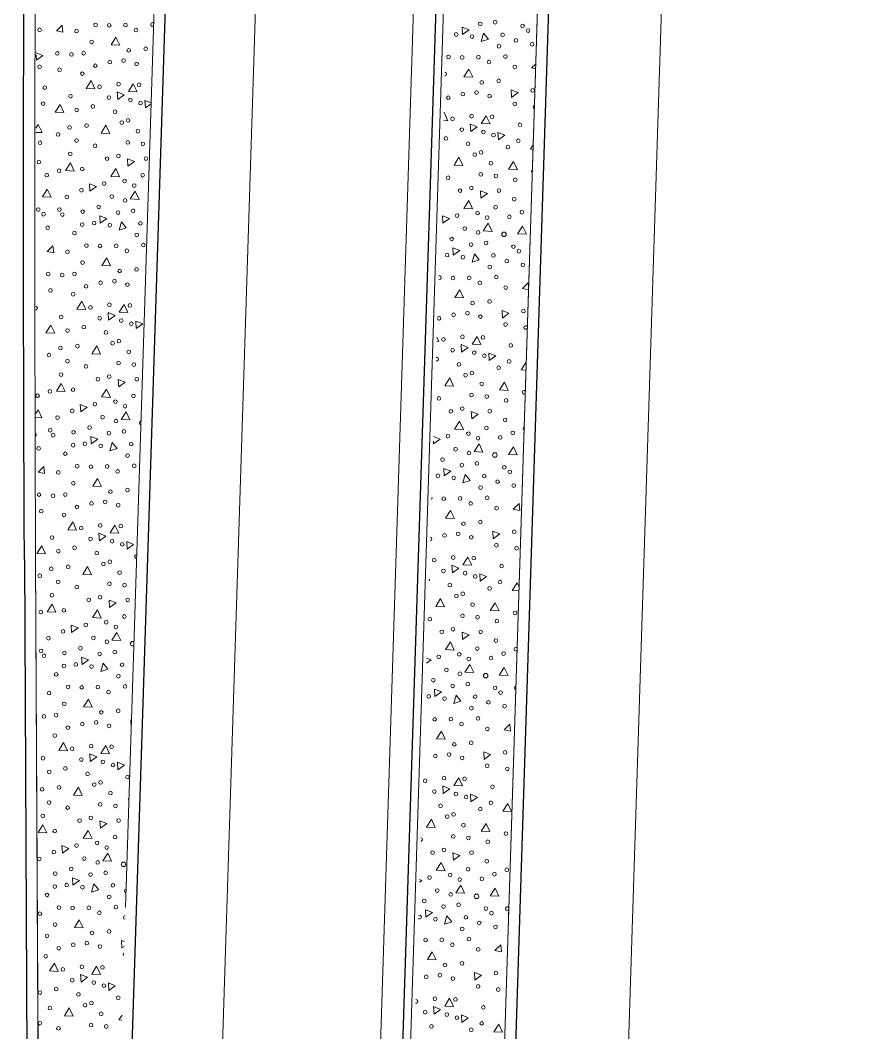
# Model space of a CAD drawing. Extents: x 2536801 to 2538856, y 7112140 to 7131569.
# Drawn here: x 2537881.2 to 2537956.9, y 7121034.2 to 7121124.1 of the extents above; entities that cross this region are included whole.
import ezdxf

# ---------------------------------------------------------------- set-up
doc = ezdxf.new("R2010")
doc.units = 0
doc.header["$LTSCALE"] = 100
doc.header["$MEASUREMENT"] = 0
for name, color, linetype, lineweight in [('D_BOC_RMP', 1, 'Continuous', 13), ('D_CTB_1', 2, 'Continuous', 0), ('D_EOS_ML', 7, 'Continuous', 30), ('D_EOS_RMP', 1, 'Continuous', 30), ('D_EOT_ML', 7, 'Continuous', 13), ('D_EOT_RMP', 1, 'Continuous', 13), ('D_FOC_FR', 3, 'Continuous', 30), ('D_RIPRAP_1', 7, 'Continuous', 0)]:
    doc.layers.add(name, color=color, linetype=linetype, lineweight=lineweight)

msp = doc.modelspace()

# ---------------------------------------------------------------- linework, layer by layer
at = {"layer": 'D_BOC_RMP', "lineweight": 0}
msp.add_line((2537914.082, 7120979.3), (2537923.413, 7121272.16), dxfattribs=at)
at = {"layer": 'D_CTB_1', "linetype": 'Continuous', "lineweight": 0, "ltscale": 0.025}
for p, q in [((2537920.347, 7120914.244), (2537935.634, 7121394.044)), ((2537890.505, 7121045.304), (2537893.69, 7121145.254)), ((2537882.538, 7121076.199), (2537885.319, 7120517.134))]:
    msp.add_line(p, q, dxfattribs=at)
at = {"layer": 'D_CTB_1', "linetype": 'Continuous', "lineweight": 0, "ltscale": 0.025, "extrusion": (0, 0, -1)}
msp.add_arc((-2543855.464, 7121105.905), 5973, 359.7150437, 0.3808406, dxfattribs=at)
at = {"layer": 'D_EOS_ML'}
msp.add_line((2537921.346, 7120914.212), (2537954.945, 7121968.721), dxfattribs=at)
at = {"layer": 'D_EOS_RMP'}
for p, q in [((2537889.428, 7120980.088), (2537898.759, 7121272.945)), ((2537913.416, 7120979.321), (2537922.747, 7121272.181))]:
    msp.add_line(p, q, dxfattribs=at)
at = {"layer": 'D_EOT_ML'}
msp.add_line((2537920.565, 7120575.677), (2538034.73, 7124158.818), dxfattribs=at)
at = {"layer": 'D_EOT_RMP'}
for p, q in [((2537897.424, 7120979.833), (2537906.755, 7121272.69)), ((2537911.417, 7120979.387), (2537920.748, 7121272.245))]:
    msp.add_line(p, q, dxfattribs=at)
at = {"layer": 'D_FOC_FR'}
msp.add_line((2537881.538, 7121076.194), (2537884.538, 7120472.929), dxfattribs=at)
at = {"layer": 'D_FOC_FR', "extrusion": (0, 0, -1)}
msp.add_arc((-2543855.464, 7121105.905), 5974, 359.7150437, 1.8249276, dxfattribs=at)
at = {"layer": 'D_RIPRAP_1', "color": 7, "linetype": 'Continuous', "lineweight": 0}
for p, q in [((2537884.374, 7121123.13), (2537884.891, 7121123.627)), ((2537884.953, 7121122.998), (2537884.374, 7121123.13)), ((2537884.891, 7121123.627), (2537884.953, 7121122.998)), ((2537926.538, 7121119.837), (2537926.909, 7121120.194)), ((2537926.895, 7121119.756), (2537926.538, 7121119.837)), ((2537883.561, 7121103.545), (2537884.078, 7121104.042)), ((2537884.14, 7121103.412), (2537883.561, 7121103.545)), ((2537884.078, 7121104.042), (2537884.14, 7121103.412)), ((2537925.725, 7121100.252), (2537926.242, 7121100.749)), ((2537926.242, 7121100.749), (2537926.278, 7121100.387)), ((2537926.269, 7121100.128), (2537925.725, 7121100.252)), ((2537882.748, 7121083.959), (2537883.265, 7121084.456)), ((2537883.265, 7121084.456), (2537883.327, 7121083.827)), ((2537883.327, 7121083.827), (2537882.748, 7121083.959)), ((2537924.912, 7121080.667), (2537925.429, 7121081.164)), ((2537925.429, 7121081.164), (2537925.491, 7121080.535)), ((2537925.491, 7121080.535), (2537924.912, 7121080.667)), ((2537924.099, 7121061.082), (2537924.616, 7121061.579)), ((2537924.678, 7121060.95), (2537924.099, 7121061.082)), ((2537924.616, 7121061.579), (2537924.678, 7121060.95)), ((2537923.286, 7121041.497), (2537923.803, 7121041.994)), ((2537923.865, 7121041.365), (2537923.286, 7121041.497)), ((2537923.803, 7121041.994), (2537923.865, 7121041.365))]:
    msp.add_line(p, q, dxfattribs=at)
at = {"layer": 'D_RIPRAP_1', "color": 7, "lineweight": 0, "flags": 128}
for points in [[(2537913.768, 7120914.454), (2537920.347, 7120914.244), (2537932.802, 7121305.169), (2537924.436, 7121305.251)], [(2537882.538, 7121076.199), (2537885.324, 7120517.134), (2537895.68, 7120516.872), (2537896.118, 7120530.638)]]:
    msp.add_lwpolyline(points, dxfattribs=at)
at = {"layer": 'D_RIPRAP_1', "color": 7, "linetype": 'Continuous', "lineweight": 0, "flags": 128}
for points in [[(2537920.406, 7121122.78), (2537920.37, 7121123.45), (2537920.987, 7121123.209)], [(2537890.001, 7121121.835), (2537889.224, 7121121.867), (2537889.663, 7121122.562)], [(2537922.712, 7121122.372), (2537922.076, 7121122.16), (2537922.281, 7121122.909)], [(2537921.318, 7121118.993), (2537920.541, 7121119.025), (2537920.98, 7121119.72)], [(2537887.797, 7121117.979), (2537887.02, 7121118.012), (2537887.459, 7121118.706)], [(2537891.539, 7121117.7), (2537890.762, 7121117.732), (2537891.201, 7121118.427)], [(2537924.765, 7121117.211), (2537924.729, 7121117.881), (2537925.345, 7121117.639)], [(2537889.817, 7121117.021), (2537889.781, 7121117.691), (2537890.398, 7121117.449)], [(2537885.045, 7121115.864), (2537884.268, 7121115.896), (2537884.707, 7121116.59)], [(2537922.856, 7121114.858), (2537922.079, 7121114.89), (2537922.518, 7121115.584)], [(2537889.116, 7121114.009), (2537888.338, 7121114.041), (2537888.778, 7121114.736)], [(2537921.134, 7121114.179), (2537921.098, 7121114.849), (2537921.715, 7121114.607)], [(2537923.594, 7121113.436), (2537923.557, 7121114.106), (2537924.174, 7121113.864)], [(2537890.722, 7121111.094), (2537890.686, 7121111.764), (2537891.303, 7121111.522)], [(2537920.433, 7121111.167), (2537919.656, 7121111.199), (2537920.095, 7121111.894)], [(2537925.278, 7121110.794), (2537924.5, 7121110.826), (2537924.939, 7121111.521)], [(2537885.965, 7121110.677), (2537885.188, 7121110.709), (2537885.627, 7121111.404)], [(2537889.979, 7121110.172), (2537889.202, 7121110.204), (2537889.641, 7121110.899)], [(2537883.913, 7121108.35), (2537883.135, 7121108.382), (2537883.574, 7121109.077)], [(2537887.346, 7121108.88), (2537887.309, 7121109.55), (2537887.926, 7121109.308)], [(2537891.712, 7121108.162), (2537890.934, 7121108.195), (2537891.373, 7121108.889)], [(2537922.039, 7121108.252), (2537922.003, 7121108.922), (2537922.62, 7121108.68)], [(2537921.296, 7121107.33), (2537920.519, 7121107.362), (2537920.958, 7121108.057)], [(2537888.276, 7121106.037), (2537888.24, 7121106.707), (2537888.857, 7121106.465)], [(2537890.582, 7121105.629), (2537889.946, 7121105.417), (2537890.151, 7121106.165)], [(2537918.663, 7121106.038), (2537918.626, 7121106.708), (2537919.243, 7121106.466)], [(2537923.029, 7121105.32), (2537922.251, 7121105.353), (2537922.69, 7121106.047)], [(2537926.076, 7121105.058), (2537925.299, 7121105.09), (2537925.738, 7121105.785)], [(2537919.594, 7121103.195), (2537919.557, 7121103.865), (2537920.174, 7121103.623)], [(2537921.899, 7121102.787), (2537921.263, 7121102.575), (2537921.468, 7121103.323)], [(2537889.188, 7121102.25), (2537888.411, 7121102.282), (2537888.85, 7121102.977)], [(2537920.505, 7121099.408), (2537919.728, 7121099.44), (2537920.167, 7121100.135)], [(2537886.984, 7121098.394), (2537886.207, 7121098.426), (2537886.646, 7121099.121)], [(2537890.726, 7121098.115), (2537889.949, 7121098.147), (2537890.388, 7121098.841)], [(2537889.004, 7121097.436), (2537888.968, 7121098.106), (2537889.585, 7121097.864)], [(2537923.952, 7121097.626), (2537923.916, 7121098.296), (2537924.533, 7121098.054)], [(2537891.464, 7121096.693), (2537891.427, 7121097.363), (2537892.044, 7121097.121)], [(2537884.232, 7121096.278), (2537883.455, 7121096.311), (2537883.894, 7121097.005)], [(2537920.321, 7121094.594), (2537920.285, 7121095.264), (2537920.902, 7121095.022)], [(2537922.043, 7121095.273), (2537921.266, 7121095.305), (2537921.705, 7121095.999)], [(2537888.303, 7121094.424), (2537887.526, 7121094.456), (2537887.965, 7121095.151)], [(2537922.781, 7121093.851), (2537922.745, 7121094.521), (2537923.361, 7121094.279)], [(2537885.152, 7121091.092), (2537884.375, 7121091.124), (2537884.814, 7121091.818)], [(2537889.909, 7121091.509), (2537889.873, 7121092.179), (2537890.49, 7121091.937)], [(2537919.62, 7121091.582), (2537918.843, 7121091.614), (2537919.282, 7121092.309)], [(2537924.465, 7121091.209), (2537923.687, 7121091.241), (2537924.127, 7121091.935)], [(2537889.167, 7121090.587), (2537888.389, 7121090.619), (2537888.828, 7121091.314)], [(2537886.533, 7121089.295), (2537886.496, 7121089.965), (2537887.113, 7121089.723)], [(2537890.899, 7121088.577), (2537890.121, 7121088.61), (2537890.561, 7121089.304)], [(2537921.226, 7121088.667), (2537921.19, 7121089.337), (2537921.807, 7121089.095)], [(2537920.484, 7121087.745), (2537919.706, 7121087.777), (2537920.145, 7121088.472)], [(2537887.464, 7121086.452), (2537887.427, 7121087.122), (2537888.044, 7121086.88)], [(2537889.769, 7121086.044), (2537889.133, 7121085.832), (2537889.339, 7121086.58)], [(2537922.216, 7121085.735), (2537921.438, 7121085.768), (2537921.878, 7121086.462)], [(2537925.263, 7121085.473), (2537924.486, 7121085.505), (2537924.925, 7121086.199)], [(2537918.781, 7121083.61), (2537918.744, 7121084.28), (2537919.361, 7121084.038)], [(2537921.086, 7121083.202), (2537920.45, 7121082.99), (2537920.656, 7121083.738)], [(2537888.375, 7121082.665), (2537887.598, 7121082.697), (2537888.037, 7121083.392)], [(2537919.692, 7121079.823), (2537918.915, 7121079.855), (2537919.354, 7121080.55)], [(2537886.172, 7121078.809), (2537885.394, 7121078.841), (2537885.833, 7121079.536)], [(2537889.913, 7121078.53), (2537889.136, 7121078.562), (2537889.575, 7121079.256)], [(2537888.191, 7121077.85), (2537888.155, 7121078.52), (2537888.772, 7121078.279)], [(2537923.139, 7121078.04), (2537923.103, 7121078.71), (2537923.72, 7121078.469)], [(2537883.419, 7121076.693), (2537882.642, 7121076.726), (2537883.081, 7121077.42)], [(2537890.651, 7121077.108), (2537890.615, 7121077.778), (2537891.231, 7121077.536)], [(2537921.23, 7121075.688), (2537920.453, 7121075.72), (2537920.892, 7121076.414)], [(2537887.49, 7121074.839), (2537886.713, 7121074.871), (2537887.152, 7121075.566)], [(2537919.509, 7121075.008), (2537919.472, 7121075.678), (2537920.089, 7121075.437)], [(2537921.968, 7121074.266), (2537921.932, 7121074.936), (2537922.548, 7121074.694)], [(2537884.339, 7121071.507), (2537883.562, 7121071.539), (2537884.001, 7121072.233)], [(2537889.096, 7121071.924), (2537889.06, 7121072.594), (2537889.677, 7121072.352)], [(2537918.807, 7121071.997), (2537918.03, 7121072.029), (2537918.469, 7121072.724)], [(2537923.652, 7121071.624), (2537922.874, 7121071.656), (2537923.314, 7121072.35)], [(2537888.354, 7121071.002), (2537887.576, 7121071.034), (2537888.015, 7121071.728)], [(2537885.72, 7121069.71), (2537885.684, 7121070.38), (2537886.3, 7121070.138)], [(2537890.086, 7121068.992), (2537889.308, 7121069.024), (2537889.748, 7121069.719)], [(2537920.414, 7121069.082), (2537920.377, 7121069.752), (2537920.994, 7121069.51)], [(2537919.671, 7121068.16), (2537918.893, 7121068.192), (2537919.333, 7121068.886)], [(2537886.651, 7121066.867), (2537886.614, 7121067.537), (2537887.231, 7121067.295)], [(2537888.956, 7121066.459), (2537888.32, 7121066.247), (2537888.526, 7121066.995)], [(2537921.403, 7121066.15), (2537920.626, 7121066.182), (2537921.065, 7121066.877)], [(2537924.451, 7121065.888), (2537923.673, 7121065.92), (2537924.112, 7121066.614)], [(2537917.968, 7121064.025), (2537917.932, 7121064.695), (2537918.548, 7121064.453)], [(2537887.562, 7121063.08), (2537886.785, 7121063.112), (2537887.224, 7121063.806)], [(2537920.273, 7121063.617), (2537919.638, 7121063.405), (2537919.843, 7121064.153)], [(2537918.88, 7121060.238), (2537918.102, 7121060.27), (2537918.541, 7121060.964)], [(2537885.359, 7121059.224), (2537884.581, 7121059.256), (2537885.02, 7121059.951)], [(2537889.1, 7121058.944), (2537888.323, 7121058.977), (2537888.762, 7121059.671)], [(2537887.379, 7121058.265), (2537887.342, 7121058.935), (2537887.959, 7121058.694)], [(2537922.327, 7121058.455), (2537922.29, 7121059.125), (2537922.907, 7121058.884)], [(2537889.838, 7121057.523), (2537889.802, 7121058.193), (2537890.418, 7121057.951)], [(2537920.417, 7121056.102), (2537919.64, 7121056.135), (2537920.079, 7121056.829)], [(2537886.677, 7121055.254), (2537885.9, 7121055.286), (2537886.339, 7121055.98)], [(2537918.696, 7121055.423), (2537918.659, 7121056.093), (2537919.276, 7121055.852)], [(2537921.155, 7121054.681), (2537921.119, 7121055.351), (2537921.735, 7121055.109)], [(2537924.77, 7121053.816), (2537923.993, 7121053.848), (2537924.432, 7121054.543)], [(2537888.284, 7121052.339), (2537888.247, 7121053.009), (2537888.864, 7121052.767)], [(2537917.994, 7121052.412), (2537917.217, 7121052.444), (2537917.656, 7121053.138)], [(2537883.526, 7121051.922), (2537882.749, 7121051.954), (2537883.188, 7121052.648)], [(2537887.541, 7121051.417), (2537886.763, 7121051.449), (2537887.203, 7121052.143)], [(2537922.839, 7121052.039), (2537922.062, 7121052.071), (2537922.501, 7121052.765)], [(2537884.907, 7121050.125), (2537884.871, 7121050.795), (2537885.487, 7121050.553)], [(2537889.273, 7121049.407), (2537888.496, 7121049.439), (2537888.935, 7121050.134)], [(2537919.601, 7121049.497), (2537919.564, 7121050.167), (2537920.181, 7121049.925)], [(2537918.858, 7121048.575), (2537918.08, 7121048.607), (2537918.52, 7121049.301)], [(2537885.838, 7121047.282), (2537885.802, 7121047.952), (2537886.418, 7121047.71)], [(2537888.143, 7121046.874), (2537887.508, 7121046.662), (2537887.713, 7121047.41)], [(2537920.59, 7121046.565), (2537919.813, 7121046.597), (2537920.252, 7121047.292)], [(2537923.638, 7121046.302), (2537922.86, 7121046.335), (2537923.3, 7121047.029)], [(2537917.155, 7121044.44), (2537917.119, 7121045.11), (2537917.735, 7121044.868)], [(2537886.75, 7121043.495), (2537885.972, 7121043.527), (2537886.411, 7121044.221)], [(2537919.46, 7121044.032), (2537918.825, 7121043.82), (2537919.03, 7121044.568)], [(2537918.067, 7121040.653), (2537917.289, 7121040.685), (2537917.728, 7121041.379)], [(2537884.546, 7121039.639), (2537883.768, 7121039.671), (2537884.208, 7121040.365)], [(2537888.287, 7121039.359), (2537887.51, 7121039.392), (2537887.949, 7121040.086)], [(2537921.514, 7121038.87), (2537921.477, 7121039.54), (2537922.094, 7121039.298)], [(2537886.566, 7121038.68), (2537886.529, 7121039.35), (2537887.146, 7121039.108)], [(2537889.025, 7121037.937), (2537888.989, 7121038.608), (2537889.605, 7121038.366)], [(2537919.604, 7121036.517), (2537918.827, 7121036.55), (2537919.266, 7121037.244)], [(2537885.864, 7121035.669), (2537885.087, 7121035.701), (2537885.526, 7121036.395)], [(2537917.883, 7121035.838), (2537917.847, 7121036.508), (2537918.463, 7121036.266)], [(2537920.342, 7121035.095), (2537920.306, 7121035.766), (2537920.922, 7121035.524)], [(2537923.957, 7121034.231), (2537923.18, 7121034.263), (2537923.619, 7121034.957)]]:
    msp.add_lwpolyline(points, close=True, dxfattribs=at)
for points in [[(2537882.575, 7121121.169), (2537883.182, 7121120.931), (2537882.601, 7121120.503), (2537882.575, 7121120.993)], [(2537892.778, 7121116.648), (2537892.277, 7121116.278), (2537892.24, 7121116.948), (2537892.781, 7121116.736)], [(2537918.766, 7121115.848), (2537918.776, 7121115.864), (2537919.114, 7121115.137), (2537918.744, 7121115.153)], [(2537882.569, 7121114.487), (2537882.776, 7121114.813), (2537883.114, 7121114.086), (2537882.569, 7121114.109)], [(2537926.666, 7121112.594), (2537926.432, 7121112.604), (2537926.679, 7121112.995)], [(2537918.131, 7121095.918), (2537918.301, 7121095.552), (2537918.12, 7121095.56)], [(2537926.042, 7121093.001), (2537925.619, 7121093.018), (2537926.058, 7121093.713), (2537926.064, 7121093.699)], [(2537882.548, 7121089.153), (2537882.762, 7121089.492), (2537883.1, 7121088.765), (2537882.547, 7121088.788)], [(2537917.85, 7121087.109), (2537918.43, 7121086.881), (2537917.85, 7121086.453), (2537917.837, 7121086.689)], [(2537925.418, 7121073.408), (2537924.806, 7121073.433), (2537925.245, 7121074.128), (2537925.428, 7121073.734)], [(2537917.224, 7121067.45), (2537917.617, 7121067.296), (2537917.21, 7121066.995)], [(2537891.015, 7121061.301), (2537891.009, 7121061.297), (2537890.973, 7121061.967), (2537891.035, 7121061.943)], [(2537890.811, 7121054.91), (2537890.744, 7121054.913), (2537890.815, 7121055.024)], [(2537916.598, 7121047.792), (2537916.804, 7121047.711), (2537916.59, 7121047.553)], [(2537890.395, 7121041.859), (2537890.197, 7121041.712), (2537890.16, 7121042.382), (2537890.409, 7121042.285)], [(2537890.187, 7121035.317), (2537889.932, 7121035.328), (2537890.201, 7121035.754)]]:
    msp.add_lwpolyline(points, dxfattribs=at)
at = {"layer": 'D_RIPRAP_1', "color": 7, "linetype": 'Continuous', "lineweight": 0}
for centre, radius in [((2537923.317, 7121123.886), 0.163), ((2537882.888, 7121123.211), 0.163), ((2537886.166, 7121123.097), 0.163), ((2537887.854, 7121123.642), 0.163), ((2537889.062, 7121123.604), 0.163), ((2537890.504, 7121123.622), 0.163), ((2537891.442, 7121123.181), 0.163), ((2537921.977, 7121123.732), 0.163), ((2537925.743, 7121123.548), 0.163), ((2537926.222, 7121123.139), 0.163), ((2537887.509, 7121122.135), 0.163), ((2537919.857, 7121122.793), 0.163), ((2537921.254, 7121122.605), 0.163), ((2537923.961, 7121122.773), 0.163), ((2537925.149, 7121122.271), 0.163), ((2537886.797, 7121121.129), 0.163), ((2537890.803, 7121121.386), 0.163), ((2537892.302, 7121121.525), 0.163), ((2537923.638, 7121121.749), 0.163), ((2537926.582, 7121121.929), 0.163), ((2537884.465, 7121121.116), 0.163), ((2537885.714, 7121121.022), 0.163), ((2537889.12, 7121120.34), 0.163), ((2537890.337, 7121120.482), 0.163), ((2537919.171, 7121120.8), 0.163), ((2537920.379, 7121120.762), 0.163), ((2537921.821, 7121120.78), 0.163), ((2537922.759, 7121120.339), 0.163), ((2537924.223, 7121120.84), 0.163), ((2537882.882, 7121119.929), 0.163), ((2537884.664, 7121119.661), 0.163), ((2537887.832, 7121120.026), 0.163), ((2537891.49, 7121120.176), 0.163), ((2537925.052, 7121119.919), 0.163), ((2537886.68, 7121119.319), 0.163), ((2537922.12, 7121118.544), 0.163), ((2537923.619, 7121118.683), 0.163), ((2537883.345, 7121118.074), 0.163), ((2537888.209, 7121118.152), 0.163), ((2537889.894, 7121118.385), 0.163), ((2537891.715, 7121118.331), 0.163), ((2537921.654, 7121117.64), 0.163), ((2537926.628, 7121117.824), 0.163), ((2537883.198, 7121116.655), 0.163), ((2537885.624, 7121117.311), 0.163), ((2537889.032, 7121117.191), 0.163), ((2537890.947, 7121116.982), 0.163), ((2537891.842, 7121116.708), 0.163), ((2537919.149, 7121117.184), 0.163), ((2537920.437, 7121117.498), 0.163), ((2537922.807, 7121117.334), 0.163), ((2537925.046, 7121116.637), 0.163), ((2537886.178, 7121116.101), 0.163), ((2537887.618, 7121116.405), 0.163), ((2537889.584, 7121115.935), 0.163), ((2537890.179, 7121114.976), 0.163), ((2537890.739, 7121115.167), 0.163), ((2537919.526, 7121115.31), 0.163), ((2537921.211, 7121115.543), 0.163), ((2537923.032, 7121115.489), 0.163), ((2537885.553, 7121114.547), 0.163), ((2537887.057, 7121114.715), 0.163), ((2537891.608, 7121114.21), 0.163), ((2537920.349, 7121114.349), 0.163), ((2537922.264, 7121114.14), 0.163), ((2537925.509, 7121114.782), 0.163), ((2537882.926, 7121113.189), 0.163), ((2537884.534, 7121113.921), 0.163), ((2537886.173, 7121113.379), 0.163), ((2537890.712, 7121113.21), 0.163), ((2537892.058, 7121113.084), 0.163), ((2537918.935, 7121113.563), 0.163), ((2537920.901, 7121113.093), 0.163), ((2537923.159, 7121113.866), 0.163), ((2537925.362, 7121113.363), 0.163), ((2537885.605, 7121112.191), 0.163), ((2537887.818, 7121112.92), 0.163), ((2537922.056, 7121112.325), 0.163), ((2537924.432, 7121112.797), 0.163), ((2537882.833, 7121111.466), 0.163), ((2537888.873, 7121111.775), 0.163), ((2537889.878, 7121112.02), 0.163), ((2537892.328, 7121111.782), 0.163), ((2537921.496, 7121112.134), 0.163), ((2537922.925, 7121111.368), 0.163), ((2537884.615, 7121110.699), 0.163), ((2537886.675, 7121110.852), 0.163), ((2537922.029, 7121110.368), 0.163), ((2537883.52, 7121110.312), 0.163), ((2537888.607, 7121109.56), 0.163), ((2537890.428, 7121109.791), 0.163), ((2537892.031, 7121110.305), 0.163), ((2537919.135, 7121110.078), 0.163), ((2537923.375, 7121110.242), 0.163), ((2537925.09, 7121109.897), 0.163), ((2537886.597, 7121108.975), 0.163), ((2537891.28, 7121109.385), 0.163), ((2537920.19, 7121108.933), 0.163), ((2537921.195, 7121109.178), 0.163), ((2537923.645, 7121108.94), 0.163), ((2537885.297, 7121108.381), 0.163), ((2537889.294, 7121108.409), 0.163), ((2537890.48, 7121108.063), 0.163), ((2537924.997, 7121108.173), 0.163), ((2537882.766, 7121107.255), 0.163), ((2537883.246, 7121106.846), 0.163), ((2537884.65, 7121107.257), 0.163), ((2537884.908, 7121106.815), 0.163), ((2537886.712, 7121107.069), 0.163), ((2537888.132, 7121107.486), 0.163), ((2537889.847, 7121106.989), 0.163), ((2537891.187, 7121107.143), 0.163), ((2537921.745, 7121106.949), 0.163), ((2537923.348, 7121107.463), 0.163), ((2537925.683, 7121107.02), 0.163), ((2537886.674, 7121105.921), 0.163), ((2537887.727, 7121106.05), 0.163), ((2537889.124, 7121105.862), 0.163), ((2537891.831, 7121106.03), 0.163), ((2537919.924, 7121106.718), 0.163), ((2537922.597, 7121106.543), 0.163), ((2537924.564, 7121106.614), 0.163), ((2537883.606, 7121105.636), 0.163), ((2537885.985, 7121105.171), 0.163), ((2537891.508, 7121105.006), 0.163), ((2537920.611, 7121105.567), 0.163), ((2537921.797, 7121105.221), 0.163), ((2537924.089, 7121105.056), 0.199), ((2537887.041, 7121104.057), 0.163), ((2537892.093, 7121104.097), 0.163), ((2537919.45, 7121104.644), 0.163), ((2537921.164, 7121104.147), 0.163), ((2537922.504, 7121104.301), 0.163), ((2537885.353, 7121103.512), 0.163), ((2537888.249, 7121104.019), 0.163), ((2537889.691, 7121104.037), 0.163), ((2537890.629, 7121103.595), 0.163), ((2537919.044, 7121103.208), 0.163), ((2537923.148, 7121103.188), 0.163), ((2537924.93, 7121103.962), 0.163), ((2537925.409, 7121103.554), 0.163), ((2537886.696, 7121102.55), 0.163), ((2537920.441, 7121103.02), 0.163), ((2537924.337, 7121102.686), 0.163), ((2537925.77, 7121102.344), 0.163), ((2537883.652, 7121101.531), 0.163), ((2537884.901, 7121101.437), 0.163), ((2537885.984, 7121101.544), 0.163), ((2537889.99, 7121101.8), 0.163), ((2537891.489, 7121101.94), 0.163), ((2537922.826, 7121102.164), 0.163), ((2537888.307, 7121100.755), 0.163), ((2537889.524, 7121100.897), 0.163), ((2537890.677, 7121100.591), 0.163), ((2537919.566, 7121101.177), 0.163), ((2537921.008, 7121101.195), 0.163), ((2537921.946, 7121100.753), 0.163), ((2537923.41, 7121101.255), 0.163), ((2537883.851, 7121100.075), 0.163), ((2537885.867, 7121099.734), 0.163), ((2537887.019, 7121100.44), 0.163), ((2537924.239, 7121100.334), 0.163), ((2537889.081, 7121098.8), 0.163), ((2537890.902, 7121098.746), 0.163), ((2537921.307, 7121098.958), 0.163), ((2537922.806, 7121099.098), 0.163), ((2537887.396, 7121098.567), 0.163), ((2537919.625, 7121097.913), 0.163), ((2537920.841, 7121098.055), 0.163), ((2537925.815, 7121098.239), 0.163), ((2537884.811, 7121097.726), 0.163), ((2537888.219, 7121097.606), 0.163), ((2537890.134, 7121097.397), 0.163), ((2537891.029, 7121097.123), 0.163), ((2537921.994, 7121097.749), 0.163), ((2537924.233, 7121097.051), 0.163), ((2537885.365, 7121096.516), 0.163), ((2537886.805, 7121096.82), 0.163), ((2537888.771, 7121096.35), 0.163), ((2537886.244, 7121095.13), 0.163), ((2537889.366, 7121095.391), 0.163), ((2537889.926, 7121095.582), 0.163), ((2537918.713, 7121095.725), 0.163), ((2537920.398, 7121095.958), 0.163), ((2537922.219, 7121095.904), 0.163), ((2537924.696, 7121095.197), 0.163), ((2537883.721, 7121094.336), 0.163), ((2537884.74, 7121094.962), 0.163), ((2537890.795, 7121094.625), 0.163), ((2537919.536, 7121094.764), 0.163), ((2537921.451, 7121094.555), 0.163), ((2537922.346, 7121094.281), 0.163), ((2537885.36, 7121093.794), 0.163), ((2537887.005, 7121093.335), 0.163), ((2537889.899, 7121093.625), 0.163), ((2537891.245, 7121093.499), 0.163), ((2537920.088, 7121093.508), 0.163), ((2537924.549, 7121093.777), 0.163), ((2537884.792, 7121092.606), 0.163), ((2537889.065, 7121092.435), 0.163), ((2537920.683, 7121092.549), 0.163), ((2537921.243, 7121092.74), 0.163), ((2537923.619, 7121093.212), 0.163), ((2537888.06, 7121092.19), 0.163), ((2537891.515, 7121092.197), 0.163), ((2537922.112, 7121091.783), 0.163), ((2537883.802, 7121091.114), 0.163), ((2537885.862, 7121091.267), 0.163), ((2537891.218, 7121090.72), 0.163), ((2537921.216, 7121090.783), 0.163), ((2537922.562, 7121090.657), 0.163), ((2537887.794, 7121089.975), 0.163), ((2537889.615, 7121090.206), 0.163), ((2537890.467, 7121089.8), 0.163), ((2537918.322, 7121090.493), 0.163), ((2537924.277, 7121090.312), 0.163), ((2537884.484, 7121088.796), 0.163), ((2537885.784, 7121089.39), 0.163), ((2537888.481, 7121088.824), 0.163), ((2537919.377, 7121089.348), 0.163), ((2537920.382, 7121089.593), 0.163), ((2537922.832, 7121089.355), 0.163), ((2537887.32, 7121087.901), 0.163), ((2537889.668, 7121088.478), 0.163), ((2537922.535, 7121087.878), 0.163), ((2537924.184, 7121088.588), 0.163), ((2537883.837, 7121087.671), 0.163), ((2537884.095, 7121087.23), 0.163), ((2537885.899, 7121087.484), 0.163), ((2537889.034, 7121087.404), 0.163), ((2537890.374, 7121087.558), 0.163), ((2537919.111, 7121087.133), 0.163), ((2537920.932, 7121087.364), 0.163), ((2537923.751, 7121087.029), 0.163), ((2537924.871, 7121087.435), 0.163), ((2537885.861, 7121086.336), 0.163), ((2537886.914, 7121086.465), 0.163), ((2537888.311, 7121086.277), 0.163), ((2537891.018, 7121086.445), 0.163), ((2537921.784, 7121086.958), 0.163), ((2537882.793, 7121086.051), 0.163), ((2537885.172, 7121085.586), 0.163), ((2537890.696, 7121085.421), 0.163), ((2537919.798, 7121085.982), 0.163), ((2537920.985, 7121085.636), 0.163), ((2537923.276, 7121085.471), 0.199), ((2537886.228, 7121084.472), 0.163), ((2537887.436, 7121084.433), 0.163), ((2537888.878, 7121084.452), 0.163), ((2537891.28, 7121084.512), 0.163), ((2537918.637, 7121085.059), 0.163), ((2537920.351, 7121084.562), 0.163), ((2537921.691, 7121084.716), 0.163), ((2537924.117, 7121084.377), 0.163), ((2537884.54, 7121083.927), 0.163), ((2537889.816, 7121084.01), 0.163), ((2537918.231, 7121083.623), 0.163), ((2537919.628, 7121083.435), 0.163), ((2537922.335, 7121083.603), 0.163), ((2537924.597, 7121083.969), 0.163), ((2537885.884, 7121082.965), 0.163), ((2537922.013, 7121082.579), 0.163), ((2537923.524, 7121083.101), 0.163), ((2537924.957, 7121082.759), 0.163), ((2537882.839, 7121081.946), 0.163), ((2537884.088, 7121081.852), 0.163), ((2537885.171, 7121081.959), 0.163), ((2537889.177, 7121082.215), 0.163), ((2537890.676, 7121082.355), 0.163), ((2537918.753, 7121081.591), 0.163), ((2537920.195, 7121081.61), 0.163), ((2537922.597, 7121081.67), 0.163), ((2537886.206, 7121080.855), 0.163), ((2537887.495, 7121081.17), 0.163), ((2537888.711, 7121081.312), 0.163), ((2537889.864, 7121081.006), 0.163), ((2537921.133, 7121081.168), 0.163), ((2537923.426, 7121080.749), 0.163), ((2537883.039, 7121080.49), 0.163), ((2537885.054, 7121080.148), 0.163), ((2537886.583, 7121078.982), 0.163), ((2537888.268, 7121079.214), 0.163), ((2537890.089, 7121079.161), 0.163), ((2537920.494, 7121079.373), 0.163), ((2537921.994, 7121079.513), 0.163), ((2537883.998, 7121078.141), 0.163), ((2537887.406, 7121078.021), 0.163), ((2537918.812, 7121078.328), 0.163), ((2537920.029, 7121078.47), 0.163), ((2537921.181, 7121078.164), 0.163), ((2537925.002, 7121078.654), 0.163), ((2537885.992, 7121077.235), 0.163), ((2537889.321, 7121077.812), 0.163), ((2537890.216, 7121077.538), 0.163), ((2537923.42, 7121077.466), 0.163), ((2537925.202, 7121077.198), 0.163), ((2537884.552, 7121076.931), 0.163), ((2537887.958, 7121076.765), 0.163), ((2537919.585, 7121076.372), 0.163), ((2537921.407, 7121076.319), 0.163), ((2537883.927, 7121075.377), 0.163), ((2537885.432, 7121075.545), 0.163), ((2537888.553, 7121075.806), 0.163), ((2537889.113, 7121075.997), 0.163), ((2537917.9, 7121076.14), 0.163), ((2537923.883, 7121075.611), 0.163), ((2537882.908, 7121074.751), 0.163), ((2537889.982, 7121075.04), 0.163), ((2537918.723, 7121075.179), 0.163), ((2537920.638, 7121074.97), 0.163), ((2537921.533, 7121074.696), 0.163), ((2537884.547, 7121074.208), 0.163), ((2537886.192, 7121073.75), 0.163), ((2537889.086, 7121074.04), 0.163), ((2537890.432, 7121073.914), 0.163), ((2537919.275, 7121073.923), 0.163), ((2537922.806, 7121073.626), 0.163), ((2537923.736, 7121074.192), 0.163), ((2537883.98, 7121073.021), 0.163), ((2537887.247, 7121072.605), 0.163), ((2537888.252, 7121072.85), 0.163), ((2537890.702, 7121072.612), 0.163), ((2537919.87, 7121072.964), 0.163), ((2537920.43, 7121073.155), 0.163), ((2537921.3, 7121072.198), 0.163), ((2537882.989, 7121071.529), 0.163), ((2537885.049, 7121071.681), 0.163), ((2537890.405, 7121071.135), 0.163), ((2537917.509, 7121070.908), 0.163), ((2537920.403, 7121071.198), 0.163), ((2537921.749, 7121071.072), 0.163), ((2537925.072, 7121071.459), 0.163), ((2537886.981, 7121070.39), 0.163), ((2537888.802, 7121070.621), 0.163), ((2537889.654, 7121070.215), 0.163), ((2537919.569, 7121070.008), 0.163), ((2537923.464, 7121070.727), 0.163), ((2537883.671, 7121069.21), 0.163), ((2537884.971, 7121069.805), 0.163), ((2537887.668, 7121069.239), 0.163), ((2537918.564, 7121069.763), 0.163), ((2537922.019, 7121069.77), 0.163), ((2537886.507, 7121068.316), 0.163), ((2537888.855, 7121068.893), 0.163), ((2537921.722, 7121068.293), 0.163), ((2537923.371, 7121069.003), 0.163), ((2537883.024, 7121068.086), 0.163), ((2537883.282, 7121067.645), 0.163), ((2537885.086, 7121067.899), 0.163), ((2537888.221, 7121067.819), 0.163), ((2537889.561, 7121067.973), 0.163), ((2537918.298, 7121067.548), 0.163), ((2537920.119, 7121067.779), 0.163), ((2537920.971, 7121067.373), 0.163), ((2537922.938, 7121067.444), 0.163), ((2537924.058, 7121067.85), 0.163), ((2537885.049, 7121066.751), 0.163), ((2537886.101, 7121066.88), 0.163), ((2537887.498, 7121066.692), 0.163), ((2537890.205, 7121066.859), 0.163), ((2537918.985, 7121066.397), 0.163), ((2537884.359, 7121066.001), 0.163), ((2537889.883, 7121065.836), 0.163), ((2537917.824, 7121065.474), 0.163), ((2537920.172, 7121066.051), 0.163), ((2537922.463, 7121065.886), 0.199), ((2537885.415, 7121064.886), 0.163), ((2537886.623, 7121064.848), 0.163), ((2537888.065, 7121064.866), 0.163), ((2537890.468, 7121064.927), 0.163), ((2537919.539, 7121064.977), 0.163), ((2537920.878, 7121065.131), 0.163), ((2537923.304, 7121064.792), 0.163), ((2537883.727, 7121064.342), 0.163), ((2537889.003, 7121064.425), 0.163), ((2537917.418, 7121064.038), 0.163), ((2537918.815, 7121063.85), 0.163), ((2537921.523, 7121064.017), 0.163), ((2537923.784, 7121064.384), 0.163), ((2537885.071, 7121063.379), 0.163), ((2537889.864, 7121062.77), 0.163), ((2537921.2, 7121062.994), 0.163), ((2537922.711, 7121063.516), 0.163), ((2537924.144, 7121063.174), 0.163), ((2537883.275, 7121062.267), 0.163), ((2537884.358, 7121062.374), 0.163), ((2537888.364, 7121062.63), 0.163), ((2537917.94, 7121062.006), 0.163), ((2537919.382, 7121062.024), 0.163), ((2537921.785, 7121062.085), 0.163), ((2537885.394, 7121061.27), 0.163), ((2537886.682, 7121061.585), 0.163), ((2537887.899, 7121061.727), 0.163), ((2537889.051, 7121061.421), 0.163), ((2537920.321, 7121061.583), 0.163), ((2537922.613, 7121061.164), 0.163), ((2537884.241, 7121060.563), 0.163), ((2537885.77, 7121059.397), 0.163), ((2537887.455, 7121059.629), 0.163), ((2537889.277, 7121059.576), 0.163), ((2537919.682, 7121059.788), 0.163), ((2537921.181, 7121059.928), 0.163), ((2537883.185, 7121058.555), 0.163), ((2537886.593, 7121058.436), 0.163), ((2537888.508, 7121058.226), 0.163), ((2537917.999, 7121058.743), 0.163), ((2537919.216, 7121058.885), 0.163), ((2537920.368, 7121058.579), 0.163), ((2537924.19, 7121059.069), 0.163), ((2537883.739, 7121057.345), 0.163), ((2537885.179, 7121057.65), 0.163), ((2537889.403, 7121057.953), 0.163), ((2537922.607, 7121057.881), 0.163), ((2537924.389, 7121057.613), 0.163), ((2537887.145, 7121057.18), 0.163), ((2537890.676, 7121056.883), 0.163), ((2537917.087, 7121056.555), 0.163), ((2537918.772, 7121056.787), 0.163), ((2537920.594, 7121056.734), 0.163), ((2537883.114, 7121055.792), 0.163), ((2537884.619, 7121055.96), 0.163), ((2537887.74, 7121056.221), 0.163), ((2537888.301, 7121056.411), 0.163), ((2537917.91, 7121055.594), 0.163), ((2537923.07, 7121056.026), 0.163), ((2537889.17, 7121055.455), 0.163), ((2537919.825, 7121055.384), 0.163), ((2537920.72, 7121055.111), 0.163), ((2537883.734, 7121054.623), 0.163), ((2537885.379, 7121054.165), 0.163), ((2537888.273, 7121054.455), 0.163), ((2537889.619, 7121054.329), 0.163), ((2537918.462, 7121054.338), 0.163), ((2537921.993, 7121054.041), 0.163), ((2537922.923, 7121054.607), 0.163), ((2537883.167, 7121053.436), 0.163), ((2537886.434, 7121053.02), 0.163), ((2537887.439, 7121053.264), 0.163), ((2537889.89, 7121053.027), 0.163), ((2537919.057, 7121053.378), 0.163), ((2537919.618, 7121053.569), 0.163), ((2537884.236, 7121052.096), 0.163), ((2537920.487, 7121052.613), 0.163), ((2537887.989, 7121051.036), 0.163), ((2537889.592, 7121051.55), 0.163), ((2537919.59, 7121051.613), 0.163), ((2537920.936, 7121051.487), 0.163), ((2537922.652, 7121051.142), 0.163), ((2537924.259, 7121051.873), 0.163), ((2537884.158, 7121050.22), 0.163), ((2537886.168, 7121050.805), 0.163), ((2537888.841, 7121050.63), 0.163), ((2537917.751, 7121050.178), 0.163), ((2537918.756, 7121050.422), 0.163), ((2537921.207, 7121050.185), 0.163), ((2537882.858, 7121049.625), 0.163), ((2537886.855, 7121049.654), 0.163), ((2537888.042, 7121049.308), 0.163), ((2537922.558, 7121049.418), 0.163), ((2537885.694, 7121048.731), 0.163), ((2537888.748, 7121048.388), 0.163), ((2537890.333, 7121049.143), 0.199), ((2537920.909, 7121048.708), 0.163), ((2537924.34, 7121048.651), 0.163), ((2537884.273, 7121048.313), 0.163), ((2537887.409, 7121048.233), 0.163), ((2537917.485, 7121047.963), 0.163), ((2537919.306, 7121048.194), 0.163), ((2537920.158, 7121047.788), 0.163), ((2537922.125, 7121047.859), 0.163), ((2537923.245, 7121048.264), 0.163), ((2537884.236, 7121047.166), 0.163), ((2537885.288, 7121047.295), 0.163), ((2537886.685, 7121047.106), 0.163), ((2537889.393, 7121047.274), 0.163), ((2537918.172, 7121046.812), 0.163), ((2537883.546, 7121046.416), 0.163), ((2537889.07, 7121046.251), 0.163), ((2537917.011, 7121045.889), 0.163), ((2537919.359, 7121046.466), 0.163), ((2537921.65, 7121046.301), 0.199), ((2537882.915, 7121044.757), 0.163), ((2537884.603, 7121045.301), 0.163), ((2537885.81, 7121045.263), 0.163), ((2537887.252, 7121045.281), 0.163), ((2537888.191, 7121044.84), 0.163), ((2537889.655, 7121045.342), 0.163), ((2537918.726, 7121045.391), 0.163), ((2537920.065, 7121045.546), 0.163), ((2537922.491, 7121045.207), 0.163), ((2537922.971, 7121044.799), 0.163), ((2537918.002, 7121044.264), 0.163), ((2537920.71, 7121044.432), 0.163), ((2537921.898, 7121043.931), 0.163), ((2537884.258, 7121043.794), 0.163), ((2537887.552, 7121043.045), 0.163), ((2537889.051, 7121043.185), 0.163), ((2537920.387, 7121043.409), 0.163), ((2537923.331, 7121043.589), 0.163), ((2537883.545, 7121042.789), 0.163), ((2537887.086, 7121042.142), 0.163), ((2537917.127, 7121042.421), 0.163), ((2537918.569, 7121042.439), 0.163), ((2537920.972, 7121042.5), 0.163), ((2537884.581, 7121041.685), 0.163), ((2537885.869, 7121042), 0.163), ((2537888.238, 7121041.835), 0.163), ((2537919.508, 7121041.998), 0.163), ((2537921.8, 7121041.579), 0.163), ((2537883.428, 7121040.978), 0.163), ((2537920.368, 7121040.343), 0.163), ((2537884.957, 7121039.812), 0.163), ((2537886.642, 7121040.044), 0.163), ((2537888.464, 7121039.991), 0.163), ((2537918.869, 7121040.203), 0.163), ((2537923.377, 7121039.483), 0.163), ((2537885.78, 7121038.851), 0.163), ((2537887.695, 7121038.641), 0.163), ((2537917.186, 7121039.158), 0.163), ((2537918.403, 7121039.3), 0.163), ((2537919.555, 7121038.993), 0.163), ((2537882.926, 7121037.76), 0.163), ((2537884.366, 7121038.065), 0.163), ((2537886.332, 7121037.595), 0.163), ((2537888.59, 7121038.368), 0.163), ((2537921.794, 7121038.296), 0.163), ((2537923.577, 7121038.028), 0.163), ((2537887.488, 7121036.826), 0.163), ((2537889.863, 7121037.298), 0.163), ((2537917.959, 7121037.202), 0.163), ((2537919.781, 7121037.149), 0.163), ((2537883.806, 7121036.375), 0.163), ((2537886.927, 7121036.635), 0.163), ((2537888.357, 7121035.869), 0.163), ((2537917.097, 7121036.009), 0.163), ((2537919.012, 7121035.799), 0.163), ((2537922.258, 7121036.441), 0.163), ((2537882.922, 7121035.038), 0.163), ((2537887.46, 7121034.87), 0.163), ((2537919.908, 7121035.526), 0.163), ((2537922.111, 7121035.022), 0.163), ((2537884.566, 7121034.58), 0.163), ((2537888.806, 7121034.744), 0.163), ((2537917.65, 7121034.753), 0.163), ((2537921.18, 7121034.456), 0.163)]:
    msp.add_circle(centre, radius, dxfattribs=at)
at = {"layer": 'D_RIPRAP_1', "color": 7, "lineweight": 0}
msp.add_arc((2543855.464, 7121105.905), 5973, 179.6191594, 180.2849563, dxfattribs=at)
at = {"layer": 'D_RIPRAP_1', "color": 7, "linetype": 'Continuous', "lineweight": 0}
for centre, radius, start, end in [((2537892.906, 7121123.682), 0.163, 52.00915, 304.341), ((2537918.826, 7121119.293), 0.163, 285.78119, 70.56896), ((2537926.828, 7121116.368), 0.163, 102.86365, 253.4865), ((2537926.698, 7121110.629), 0.163, 123.40115, 232.949), ((2537918.358, 7121101.215), 0.163, 247.14762, 109.20253), ((2537882.532, 7121098.489), 0.163, 278.09573, 81.80568), ((2537918.336, 7121097.598), 0.163, 199.70369, 156.64646), ((2537926.015, 7121096.783), 0.163, 23.48456, 332.86559), ((2537918.122, 7121093.978), 0.163, 249.28919, 107.06096), ((2537882.707, 7121090.727), 0.163, 194.52245, 165.37896), ((2537925.885, 7121091.044), 0.163, 52.67017, 303.67998), ((2537891.959, 7121088.313), 0.199, 112.84225, 243.5079), ((2537882.433, 7121087.261), 0.163, 313.87691, 46.0245), ((2537925.965, 7121087.822), 0.163, 120.95848, 235.39167), ((2537917.545, 7121081.629), 0.163, 321.18709, 35.16306), ((2537917.523, 7121078.013), 0.163, 281.31573, 75.03442), ((2537891.489, 7121076.468), 0.163, 84.96161, 271.38854), ((2537917.309, 7121074.393), 0.163, 324.67577, 31.67438), ((2537891.146, 7121068.728), 0.199, 56.05812, 300.29203), ((2537925.153, 7121068.236), 0.163, 50.1423, 306.20785), ((2537925.188, 7121064.794), 0.163, 103.975, 252.37515), ((2537916.696, 7121051.323), 0.163, 273.18707, 83.16308), ((2537890.808, 7121050.701), 0.163, 141.39438, 214.95576), ((2537890.581, 7121046.773), 0.163, 98.32325, 258.0269), ((2537924.375, 7121045.209), 0.163, 25.88687, 330.46328), ((2537890.483, 7121044.421), 0.163, 90.3059, 266.04425), ((2537916.605, 7121044.453), 0.163, 224.02209, 132.32806), ((2537924.633, 7121044.768), 0.163, 139.58432, 216.76583), ((2537890.477, 7121041.138), 0.163, 128.01073, 228.33942), ((2537916.274, 7121036.97), 0.163, 260.61124, 95.73891)]:
    msp.add_arc(centre, radius, start, end, dxfattribs=at)

doc.saveas('drawing.dxf')
